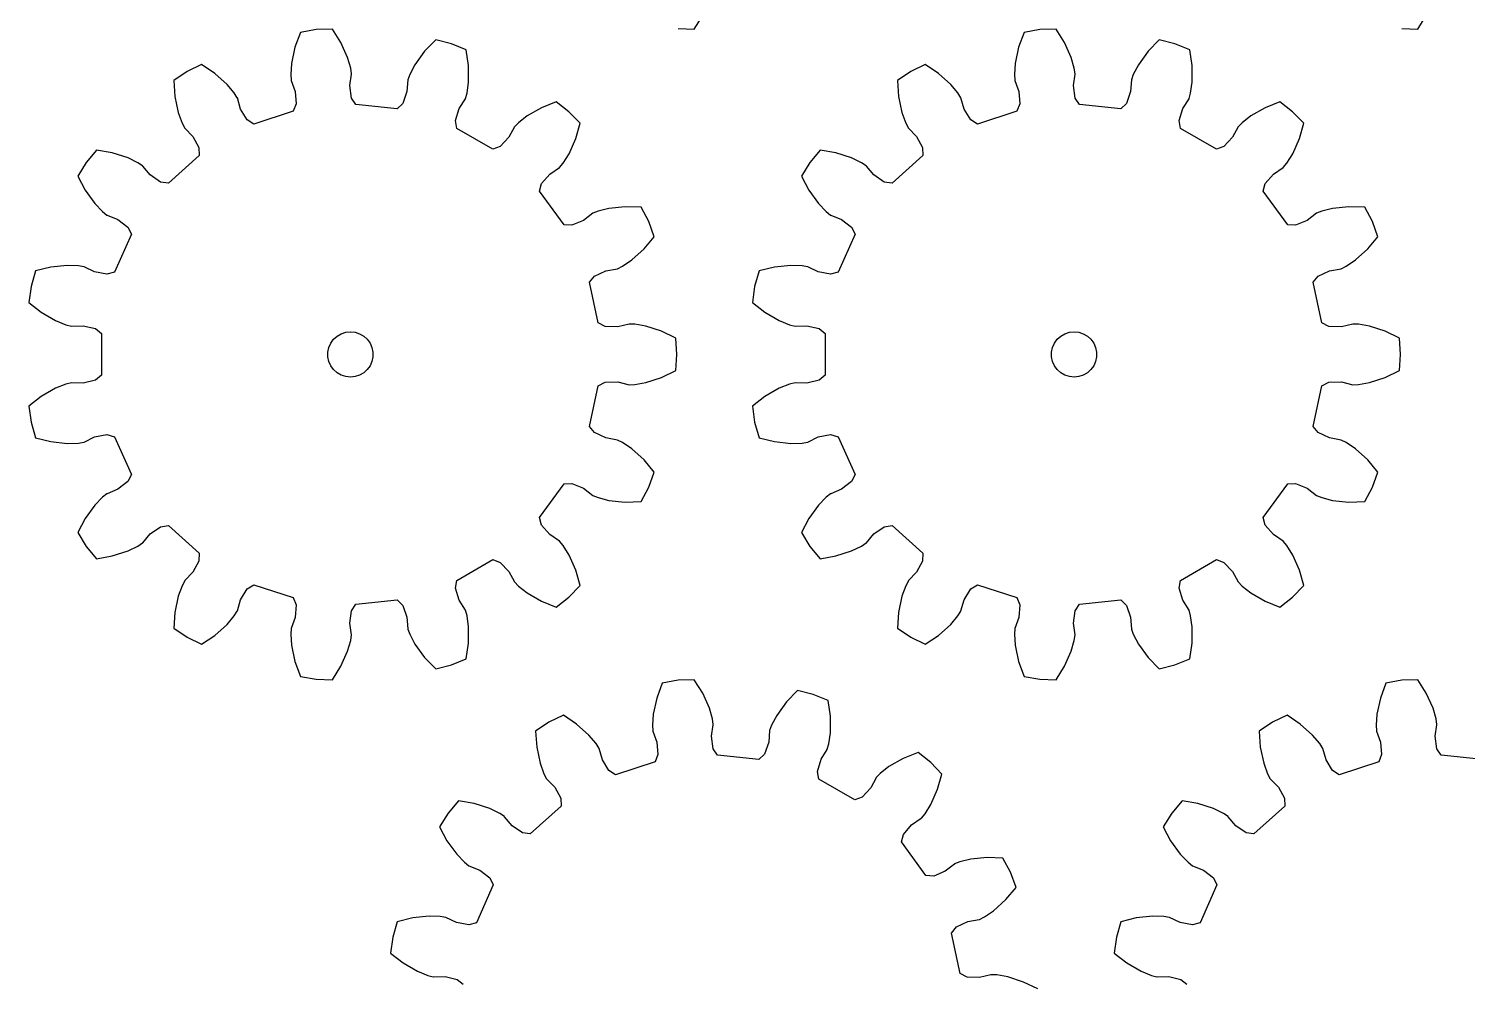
# Model space of a CAD drawing. Extents: x 0 to 187, y 0 to 216.
# Drawn here: x 0 to 95.3, y 66.2 to 129.4 of the extents above; entities that cross this region are included whole.
import ezdxf

# ---------------------------------------------------------------- set-up
doc = ezdxf.new("R2010")
doc.units = 0

msp = doc.modelspace()

# ---------------------------------------------------------------- linework, layer by layer
for p, q in [((44.111, 129.383), (44.669, 130.274)), ((92.077, 129.383), (92.635, 130.274)), ((18.005, 129.16), (17.644, 128.172)), ((19.058, 129.346), (18.005, 129.16)), ((20.128, 129.383), (19.058, 129.346)), ((20.686, 128.492), (20.128, 129.383)), ((43.042, 129.42), (44.111, 129.383)), ((65.971, 129.16), (65.61, 128.172)), ((67.025, 129.346), (65.971, 129.16)), ((68.094, 129.383), (67.025, 129.346)), ((68.652, 128.492), (68.094, 129.383)), ((91.008, 129.42), (92.077, 129.383)), ((17.644, 128.172), (17.415, 127.099)), ((21.133, 127.49), (20.686, 128.492)), ((26.24, 127.908), (25.594, 127.021)), ((26.971, 128.664), (26.24, 127.908)), ((28.01, 128.405), (26.971, 128.664)), ((29.002, 128.004), (28.01, 128.405)), ((29.149, 126.963), (29.002, 128.004)), ((65.61, 128.172), (65.381, 127.099)), ((69.1, 127.49), (68.652, 128.492)), ((74.206, 127.908), (73.56, 127.021)), ((74.937, 128.664), (74.206, 127.908)), ((75.976, 128.405), (74.937, 128.664)), ((76.968, 128.004), (75.976, 128.405)), ((77.115, 126.963), (76.968, 128.004)), ((11.46, 127.033), (10.498, 126.564)), ((12.333, 126.446), (11.46, 127.033)), ((17.415, 127.099), (17.363, 126.365)), ((21.337, 126.783), (21.133, 127.49)), ((25.594, 127.021), (25.248, 126.372)), ((29.15, 125.865), (29.149, 126.963)), ((59.426, 127.033), (58.465, 126.564)), ((60.299, 126.446), (59.426, 127.033)), ((65.381, 127.099), (65.329, 126.365)), ((69.303, 126.783), (69.1, 127.49)), ((73.56, 127.021), (73.214, 126.372)), ((77.116, 125.865), (77.115, 126.963)), ((10.498, 126.564), (9.611, 125.966)), ((9.611, 125.966), (9.684, 124.917)), ((13.149, 125.713), (12.333, 126.446)), ((17.363, 126.365), (17.388, 125.992)), ((17.388, 125.992), (17.391, 125.98)), ((17.391, 125.98), (17.655, 125.252)), ((21.282, 125.633), (21.389, 126.4)), ((21.389, 126.412), (21.337, 126.783)), ((21.389, 126.4), (21.389, 126.412)), ((25.117, 126.008), (25.063, 125.236)), ((25.12, 126.02), (25.117, 126.008)), ((25.248, 126.372), (25.12, 126.02)), ((29.049, 125.137), (29.15, 125.865)), ((58.465, 126.564), (57.577, 125.966)), ((57.577, 125.966), (57.65, 124.917)), ((61.115, 125.713), (60.299, 126.446)), ((65.329, 126.365), (65.354, 125.992)), ((65.354, 125.992), (65.357, 125.98)), ((65.357, 125.98), (65.621, 125.252)), ((69.248, 125.633), (69.355, 126.4)), ((69.355, 126.412), (69.303, 126.783)), ((69.355, 126.4), (69.355, 126.412)), ((73.083, 126.008), (73.029, 125.236)), ((73.086, 126.02), (73.083, 126.008)), ((73.214, 126.372), (73.086, 126.02)), ((77.015, 125.137), (77.116, 125.865)), ((9.684, 124.917), (9.911, 123.843)), ((13.622, 125.15), (13.149, 125.713)), ((13.821, 124.833), (13.622, 125.15)), ((17.655, 125.252), (17.72, 124.423)), ((21.391, 124.809), (21.282, 125.633)), ((25.063, 125.236), (24.785, 124.452)), ((28.946, 124.777), (29.049, 125.137)), ((57.65, 124.917), (57.877, 123.843)), ((61.589, 125.15), (61.115, 125.713)), ((61.787, 124.833), (61.589, 125.15)), ((65.621, 125.252), (65.686, 124.423)), ((69.357, 124.809), (69.248, 125.633)), ((73.029, 125.236), (72.751, 124.452)), ((76.912, 124.777), (77.015, 125.137)), ((13.826, 124.822), (13.821, 124.833)), ((14.04, 124.077), (13.826, 124.822)), ((14.474, 123.369), (14.04, 124.077)), ((17.72, 124.423), (17.53, 123.939)), ((21.678, 124.375), (21.391, 124.809)), ((24.414, 124.087), (21.678, 124.375)), ((24.785, 124.452), (24.414, 124.087)), ((28.295, 123.312), (28.531, 124.109)), ((28.531, 124.109), (28.941, 124.766)), ((28.941, 124.766), (28.946, 124.777)), ((33.986, 124.17), (33.035, 123.623)), ((34.961, 124.563), (33.986, 124.17)), ((35.804, 123.905), (34.961, 124.563)), ((61.792, 124.822), (61.787, 124.833)), ((62.006, 124.077), (61.792, 124.822)), ((62.441, 123.369), (62.006, 124.077)), ((65.686, 124.423), (65.496, 123.939)), ((69.644, 124.375), (69.357, 124.809)), ((72.38, 124.087), (69.644, 124.375)), ((72.751, 124.452), (72.38, 124.087)), ((76.261, 123.312), (76.497, 124.109)), ((76.497, 124.109), (76.907, 124.766)), ((76.907, 124.766), (76.912, 124.777)), ((81.952, 124.17), (81.001, 123.623)), ((82.927, 124.563), (81.952, 124.17)), ((83.77, 123.905), (82.927, 124.563)), ((9.911, 123.843), (10.162, 123.152)), ((10.162, 123.152), (10.337, 122.821)), ((14.913, 123.089), (14.474, 123.369)), ((17.53, 123.939), (14.913, 123.089)), ((28.381, 122.798), (28.295, 123.312)), ((32.455, 123.17), (32.195, 122.902)), ((33.035, 123.623), (32.455, 123.17)), ((36.548, 123.135), (35.804, 123.905)), ((36.259, 122.124), (36.548, 123.135)), ((57.877, 123.843), (58.128, 123.152)), ((58.128, 123.152), (58.303, 122.821)), ((62.879, 123.089), (62.441, 123.369)), ((65.496, 123.939), (62.879, 123.089)), ((76.347, 122.798), (76.261, 123.312)), ((80.421, 123.17), (80.161, 122.902)), ((81.001, 123.623), (80.421, 123.17)), ((84.514, 123.135), (83.77, 123.905)), ((84.225, 122.124), (84.514, 123.135)), ((10.337, 122.821), (10.344, 122.811)), ((10.344, 122.811), (10.882, 122.254)), ((10.882, 122.254), (11.278, 121.523)), ((30.763, 121.423), (28.381, 122.798)), ((31.823, 122.208), (31.251, 121.605)), ((32.187, 122.892), (31.823, 122.208)), ((32.195, 122.902), (32.187, 122.892)), ((35.813, 121.121), (36.259, 122.124)), ((58.303, 122.821), (58.31, 122.811)), ((58.31, 122.811), (58.848, 122.254)), ((58.848, 122.254), (59.244, 121.523)), ((78.73, 121.423), (76.347, 122.798)), ((79.789, 122.208), (79.217, 121.605)), ((80.153, 122.892), (79.789, 122.208)), ((80.161, 122.902), (80.153, 122.892)), ((83.78, 121.121), (84.225, 122.124)), ((4.498, 121.362), (3.81, 120.542)), ((5.533, 121.18), (4.498, 121.362)), ((6.578, 120.842), (5.533, 121.18)), ((11.278, 121.523), (11.301, 121.003)), ((31.251, 121.605), (30.763, 121.423)), ((35.424, 120.496), (35.813, 121.121)), ((52.464, 121.362), (51.776, 120.542)), ((53.5, 121.18), (52.464, 121.362)), ((54.544, 120.842), (53.5, 121.18)), ((59.244, 121.523), (59.267, 121.003)), ((79.217, 121.605), (78.73, 121.423)), ((83.39, 120.496), (83.78, 121.121)), ((3.81, 120.542), (3.243, 119.634)), ((7.239, 120.52), (6.578, 120.842)), ((7.549, 120.311), (7.239, 120.52)), ((7.558, 120.303), (7.549, 120.311)), ((8.057, 119.71), (7.558, 120.303)), ((11.301, 121.003), (9.257, 119.162)), ((34.533, 119.768), (35.175, 120.202)), ((35.175, 120.202), (35.184, 120.21)), ((35.184, 120.21), (35.424, 120.496)), ((51.776, 120.542), (51.209, 119.634)), ((55.205, 120.52), (54.544, 120.842)), ((55.515, 120.311), (55.205, 120.52)), ((55.524, 120.303), (55.515, 120.311)), ((56.023, 119.71), (55.524, 120.303)), ((59.267, 121.003), (57.223, 119.162)), ((82.499, 119.768), (83.141, 120.202)), ((83.141, 120.202), (83.15, 120.21)), ((83.15, 120.21), (83.39, 120.496)), ((3.243, 119.634), (3.736, 118.705)), ((8.742, 119.24), (8.057, 119.71)), ((9.257, 119.162), (8.742, 119.24)), ((33.994, 119.136), (34.533, 119.768)), ((51.209, 119.634), (51.702, 118.705)), ((56.708, 119.24), (56.023, 119.71)), ((57.223, 119.162), (56.708, 119.24)), ((81.96, 119.136), (82.499, 119.768)), ((3.736, 118.705), (4.38, 117.817)), ((33.863, 118.632), (33.994, 119.136)), ((35.48, 116.406), (33.863, 118.632)), ((51.702, 118.705), (52.346, 117.817)), ((81.829, 118.632), (81.96, 119.136)), ((83.446, 116.406), (81.829, 118.632)), ((4.38, 117.817), (4.89, 117.287)), ((4.89, 117.287), (5.185, 117.057)), ((37.736, 117.315), (37.389, 117.175)), ((38.45, 117.492), (37.736, 117.315)), ((39.541, 117.606), (38.45, 117.492)), ((40.592, 117.568), (39.541, 117.606)), ((41.095, 116.623), (40.592, 117.568)), ((52.346, 117.817), (52.856, 117.287)), ((52.856, 117.287), (53.151, 117.057)), ((85.702, 117.315), (85.355, 117.175)), ((86.416, 117.492), (85.702, 117.315)), ((87.507, 117.606), (86.416, 117.492)), ((88.558, 117.568), (87.507, 117.606)), ((89.061, 116.623), (88.558, 117.568)), ((5.185, 117.057), (5.195, 117.051)), ((5.195, 117.051), (5.913, 116.76)), ((5.913, 116.76), (6.572, 116.254)), ((36, 116.375), (35.48, 116.406)), ((36.768, 116.693), (36, 116.375)), ((37.378, 117.169), (36.768, 116.693)), ((37.389, 117.175), (37.378, 117.169)), ((41.461, 115.618), (41.095, 116.623)), ((53.151, 117.057), (53.161, 117.051)), ((53.161, 117.051), (53.879, 116.76)), ((53.879, 116.76), (54.538, 116.254)), ((83.966, 116.375), (83.446, 116.406)), ((84.734, 116.693), (83.966, 116.375)), ((85.345, 117.169), (84.734, 116.693)), ((85.355, 117.175), (85.345, 117.169)), ((89.427, 115.618), (89.061, 116.623)), ((6.805, 115.788), (5.686, 113.274)), ((6.572, 116.254), (6.805, 115.788)), ((40.786, 114.811), (41.461, 115.618)), ((54.771, 115.788), (53.652, 113.274)), ((54.538, 116.254), (54.771, 115.788)), ((88.752, 114.811), (89.427, 115.618)), ((39.971, 114.076), (40.786, 114.811)), ((87.937, 114.076), (88.752, 114.811)), ((1.464, 113.604), (0.444, 113.348)), ((2.555, 113.719), (1.464, 113.604)), ((3.291, 113.694), (2.555, 113.719)), ((3.659, 113.63), (3.291, 113.694)), ((3.67, 113.626), (3.659, 113.63)), ((4.367, 113.287), (3.67, 113.626)), ((38.251, 113.361), (39.014, 113.496)), ((39.014, 113.496), (39.025, 113.5)), ((39.025, 113.5), (39.361, 113.664)), ((39.361, 113.664), (39.971, 114.076)), ((49.43, 113.604), (48.41, 113.348)), ((50.521, 113.719), (49.43, 113.604)), ((51.257, 113.694), (50.521, 113.719)), ((51.625, 113.63), (51.257, 113.694)), ((51.637, 113.626), (51.625, 113.63)), ((52.333, 113.287), (51.637, 113.626)), ((86.217, 113.361), (86.98, 113.496)), ((86.98, 113.496), (86.991, 113.5)), ((86.991, 113.5), (87.327, 113.664)), ((87.327, 113.664), (87.937, 114.076)), ((0.444, 113.348), (0.149, 112.319)), ((5.184, 113.136), (4.367, 113.287)), ((5.686, 113.274), (5.184, 113.136)), ((37.176, 112.596), (37.501, 113.003)), ((37.749, 109.905), (37.176, 112.596)), ((37.501, 113.003), (38.251, 113.361)), ((48.41, 113.348), (48.115, 112.319)), ((53.15, 113.136), (52.333, 113.287)), ((53.652, 113.274), (53.15, 113.136)), ((85.143, 112.596), (85.467, 113.003)), ((85.715, 109.905), (85.143, 112.596)), ((85.467, 113.003), (86.217, 113.361)), ((0.149, 112.319), (0, 111.26)), ((48.115, 112.319), (47.966, 111.26)), ((0, 111.26), (0.828, 110.612)), ((0.828, 110.612), (1.778, 110.062)), ((47.966, 111.26), (48.794, 110.612)), ((48.794, 110.612), (49.744, 110.062)), ((1.778, 110.062), (2.46, 109.786)), ((2.46, 109.786), (2.823, 109.695)), ((2.823, 109.695), (2.835, 109.693)), ((2.835, 109.693), (3.609, 109.72)), ((3.609, 109.72), (4.417, 109.526)), ((38.21, 109.665), (37.749, 109.905)), ((39.041, 109.643), (38.21, 109.665)), ((39.793, 109.829), (39.041, 109.643)), ((39.805, 109.831), (39.793, 109.829)), ((40.179, 109.817), (39.805, 109.831)), ((40.903, 109.689), (40.179, 109.817)), ((41.947, 109.349), (40.903, 109.689)), ((49.744, 110.062), (50.426, 109.786)), ((50.426, 109.786), (50.789, 109.695)), ((50.789, 109.695), (50.801, 109.693)), ((50.801, 109.693), (51.575, 109.72)), ((51.575, 109.72), (52.383, 109.526)), ((86.177, 109.665), (85.715, 109.905)), ((87.007, 109.643), (86.177, 109.665)), ((87.759, 109.829), (87.007, 109.643)), ((87.771, 109.831), (87.759, 109.829)), ((88.145, 109.817), (87.771, 109.831)), ((88.869, 109.689), (88.145, 109.817)), ((89.913, 109.349), (88.869, 109.689)), ((4.417, 109.526), (4.819, 109.195)), ((4.819, 109.195), (4.819, 106.443)), ((20.022, 108.569), (20.206, 108.823)), ((20.206, 108.823), (20.439, 109.033)), ((20.439, 109.033), (20.711, 109.19)), ((20.711, 109.19), (21.009, 109.286)), ((21.009, 109.286), (21.321, 109.319)), ((21.321, 109.319), (21.633, 109.286)), ((21.633, 109.286), (21.931, 109.19)), ((21.931, 109.19), (22.203, 109.033)), ((22.203, 109.033), (22.436, 108.823)), ((22.436, 108.823), (22.62, 108.569)), ((42.891, 108.887), (41.947, 109.349)), ((42.966, 107.819), (42.891, 108.887)), ((52.383, 109.526), (52.785, 109.195)), ((52.785, 109.195), (52.785, 106.443)), ((67.988, 108.569), (68.172, 108.823)), ((68.172, 108.823), (68.405, 109.033)), ((68.405, 109.033), (68.677, 109.19)), ((68.677, 109.19), (68.975, 109.286)), ((68.975, 109.286), (69.287, 109.319)), ((69.287, 109.319), (69.599, 109.286)), ((69.599, 109.286), (69.897, 109.19)), ((69.897, 109.19), (70.169, 109.033)), ((70.169, 109.033), (70.402, 108.823)), ((70.402, 108.823), (70.586, 108.569)), ((90.857, 108.887), (89.913, 109.349)), ((90.932, 107.819), (90.857, 108.887)), ((19.829, 107.976), (19.894, 108.283)), ((19.829, 107.662), (19.829, 107.976)), ((19.894, 108.283), (20.022, 108.569)), ((22.62, 108.569), (22.748, 108.283)), ((22.748, 108.283), (22.813, 107.976)), ((22.813, 107.976), (22.813, 107.662)), ((42.891, 106.752), (42.966, 107.819)), ((67.795, 107.976), (67.86, 108.283)), ((67.795, 107.662), (67.795, 107.976)), ((67.86, 108.283), (67.988, 108.569)), ((70.586, 108.569), (70.714, 108.283)), ((70.714, 108.283), (70.779, 107.976)), ((70.779, 107.976), (70.779, 107.662)), ((90.857, 106.752), (90.932, 107.819)), ((19.894, 107.356), (19.829, 107.662)), ((20.022, 107.069), (19.894, 107.356)), ((20.206, 106.816), (20.022, 107.069)), ((20.439, 106.606), (20.206, 106.816)), ((22.436, 106.816), (22.203, 106.606)), ((22.62, 107.069), (22.436, 106.816)), ((22.748, 107.356), (22.62, 107.069)), ((22.813, 107.662), (22.748, 107.356)), ((67.86, 107.356), (67.795, 107.662)), ((67.988, 107.069), (67.86, 107.356)), ((68.172, 106.816), (67.988, 107.069)), ((68.405, 106.606), (68.172, 106.816)), ((70.402, 106.816), (70.169, 106.606)), ((70.586, 107.069), (70.402, 106.816)), ((70.714, 107.356), (70.586, 107.069)), ((70.779, 107.662), (70.714, 107.356)), ((2.46, 105.853), (1.778, 105.577)), ((2.823, 105.944), (2.46, 105.853)), ((2.835, 105.945), (2.823, 105.944)), ((3.609, 105.919), (2.835, 105.945)), ((4.417, 106.113), (3.609, 105.919)), ((4.819, 106.443), (4.417, 106.113)), ((20.711, 106.449), (20.439, 106.606)), ((21.009, 106.352), (20.711, 106.449)), ((21.321, 106.319), (21.009, 106.352)), ((21.633, 106.352), (21.321, 106.319)), ((21.931, 106.449), (21.633, 106.352)), ((22.203, 106.606), (21.931, 106.449)), ((37.749, 105.734), (38.21, 105.974)), ((38.21, 105.974), (39.041, 105.996)), ((39.041, 105.996), (39.793, 105.809)), ((40.179, 105.821), (40.903, 105.95)), ((40.903, 105.95), (41.947, 106.29)), ((41.947, 106.29), (42.891, 106.752)), ((50.426, 105.853), (49.744, 105.577)), ((50.789, 105.944), (50.426, 105.853)), ((50.801, 105.945), (50.789, 105.944)), ((51.575, 105.919), (50.801, 105.945)), ((52.383, 106.113), (51.575, 105.919)), ((52.785, 106.443), (52.383, 106.113)), ((68.677, 106.449), (68.405, 106.606)), ((68.975, 106.352), (68.677, 106.449)), ((69.287, 106.319), (68.975, 106.352)), ((69.599, 106.352), (69.287, 106.319)), ((69.897, 106.449), (69.599, 106.352)), ((70.169, 106.606), (69.897, 106.449)), ((85.715, 105.734), (86.177, 105.974)), ((86.177, 105.974), (87.007, 105.996)), ((87.007, 105.996), (87.759, 105.809)), ((88.145, 105.821), (88.869, 105.95)), ((88.869, 105.95), (89.913, 106.29)), ((89.913, 106.29), (90.857, 106.752)), ((0.828, 105.027), (0, 104.379)), ((1.778, 105.577), (0.828, 105.027)), ((37.176, 103.043), (37.749, 105.734)), ((39.793, 105.809), (39.805, 105.808)), ((39.805, 105.808), (40.179, 105.821)), ((48.794, 105.027), (47.966, 104.379)), ((49.744, 105.577), (48.794, 105.027)), ((85.143, 103.043), (85.715, 105.734)), ((87.759, 105.809), (87.771, 105.808)), ((87.771, 105.808), (88.145, 105.821)), ((0, 104.379), (0.149, 103.319)), ((47.966, 104.379), (48.115, 103.319)), ((0.149, 103.319), (0.444, 102.29)), ((37.501, 102.636), (37.176, 103.043)), ((48.115, 103.319), (48.41, 102.29)), ((85.467, 102.636), (85.143, 103.043)), ((0.444, 102.29), (1.464, 102.035)), ((1.464, 102.035), (2.555, 101.919)), ((3.67, 102.012), (4.367, 102.351)), ((4.367, 102.351), (5.184, 102.503)), ((5.184, 102.503), (5.686, 102.364)), ((5.686, 102.364), (6.805, 99.85)), ((38.251, 102.278), (37.501, 102.636)), ((39.014, 102.142), (38.251, 102.278)), ((39.025, 102.139), (39.014, 102.142)), ((39.361, 101.974), (39.025, 102.139)), ((48.41, 102.29), (49.43, 102.035)), ((49.43, 102.035), (50.521, 101.919)), ((51.637, 102.012), (52.333, 102.351)), ((52.333, 102.351), (53.15, 102.503)), ((53.15, 102.503), (53.652, 102.364)), ((53.652, 102.364), (54.771, 99.85)), ((86.217, 102.278), (85.467, 102.636)), ((86.98, 102.142), (86.217, 102.278)), ((86.991, 102.139), (86.98, 102.142)), ((87.327, 101.974), (86.991, 102.139)), ((2.555, 101.919), (3.291, 101.944)), ((3.291, 101.944), (3.659, 102.009)), ((3.659, 102.009), (3.67, 102.012)), ((39.971, 101.562), (39.361, 101.974)), ((40.786, 100.827), (39.971, 101.562)), ((50.521, 101.919), (51.257, 101.944)), ((51.257, 101.944), (51.625, 102.009)), ((51.625, 102.009), (51.637, 102.012)), ((87.937, 101.562), (87.327, 101.974)), ((88.752, 100.827), (87.937, 101.562)), ((41.461, 100.021), (40.786, 100.827)), ((89.427, 100.021), (88.752, 100.827)), ((6.572, 99.385), (5.913, 98.879)), ((6.805, 99.85), (6.572, 99.385)), ((33.863, 97.007), (35.48, 99.232)), ((35.48, 99.232), (36, 99.264)), ((36, 99.264), (36.768, 98.946)), ((41.095, 99.015), (41.461, 100.021)), ((54.538, 99.385), (53.879, 98.879)), ((54.771, 99.85), (54.538, 99.385)), ((81.829, 97.007), (83.446, 99.232)), ((83.446, 99.232), (83.966, 99.264)), ((83.966, 99.264), (84.734, 98.946)), ((89.061, 99.015), (89.427, 100.021)), ((4.89, 98.351), (4.38, 97.822)), ((5.185, 98.582), (4.89, 98.351)), ((5.195, 98.588), (5.185, 98.582)), ((5.913, 98.879), (5.195, 98.588)), ((36.768, 98.946), (37.378, 98.47)), ((37.378, 98.47), (37.389, 98.463)), ((37.389, 98.463), (37.736, 98.324)), ((37.736, 98.324), (38.45, 98.146)), ((40.592, 98.071), (41.095, 99.015)), ((52.856, 98.351), (52.346, 97.822)), ((53.151, 98.582), (52.856, 98.351)), ((53.161, 98.588), (53.151, 98.582)), ((53.879, 98.879), (53.161, 98.588)), ((84.734, 98.946), (85.345, 98.47)), ((85.345, 98.47), (85.355, 98.463)), ((85.355, 98.463), (85.702, 98.324)), ((85.702, 98.324), (86.416, 98.146)), ((88.558, 98.071), (89.061, 99.015)), ((4.38, 97.822), (3.736, 96.933)), ((38.45, 98.146), (39.541, 98.033)), ((39.541, 98.033), (40.592, 98.071)), ((52.346, 97.822), (51.702, 96.933)), ((86.416, 98.146), (87.507, 98.033)), ((87.507, 98.033), (88.558, 98.071)), ((3.736, 96.933), (3.243, 96.004)), ((8.057, 95.928), (8.742, 96.399)), ((8.742, 96.399), (9.257, 96.476)), ((9.257, 96.476), (11.301, 94.635)), ((33.994, 96.503), (33.863, 97.007)), ((34.533, 95.871), (33.994, 96.503)), ((51.702, 96.933), (51.209, 96.004)), ((56.023, 95.928), (56.708, 96.399)), ((56.708, 96.399), (57.223, 96.476)), ((57.223, 96.476), (59.267, 94.635)), ((81.96, 96.503), (81.829, 97.007)), ((82.499, 95.871), (81.96, 96.503)), ((3.243, 96.004), (3.81, 95.097)), ((7.558, 95.335), (8.057, 95.928)), ((35.175, 95.437), (34.533, 95.871)), ((35.184, 95.429), (35.175, 95.437)), ((35.424, 95.142), (35.184, 95.429)), ((51.209, 96.004), (51.776, 95.097)), ((55.524, 95.335), (56.023, 95.928)), ((83.141, 95.437), (82.499, 95.871)), ((83.15, 95.429), (83.141, 95.437)), ((83.39, 95.142), (83.15, 95.429)), ((3.81, 95.097), (4.498, 94.277)), ((4.498, 94.277), (5.533, 94.458)), ((5.533, 94.458), (6.578, 94.797)), ((6.578, 94.797), (7.239, 95.118)), ((7.239, 95.118), (7.549, 95.327)), ((7.549, 95.327), (7.558, 95.335)), ((11.301, 94.635), (11.278, 94.115)), ((35.813, 94.518), (35.424, 95.142)), ((36.259, 93.515), (35.813, 94.518)), ((51.776, 95.097), (52.464, 94.277)), ((52.464, 94.277), (53.5, 94.458)), ((53.5, 94.458), (54.544, 94.797)), ((54.544, 94.797), (55.205, 95.118)), ((55.205, 95.118), (55.515, 95.327)), ((55.515, 95.327), (55.524, 95.335)), ((59.267, 94.635), (59.244, 94.115)), ((83.78, 94.518), (83.39, 95.142)), ((84.225, 93.515), (83.78, 94.518)), ((11.278, 94.115), (10.882, 93.385)), ((28.381, 92.84), (30.763, 94.216)), ((30.763, 94.216), (31.251, 94.033)), ((31.251, 94.033), (31.823, 93.43)), ((36.548, 92.504), (36.259, 93.515)), ((59.244, 94.115), (58.848, 93.385)), ((76.347, 92.84), (78.73, 94.216)), ((78.73, 94.216), (79.217, 94.033)), ((79.217, 94.033), (79.789, 93.43)), ((84.514, 92.504), (84.225, 93.515)), ((10.162, 92.487), (9.911, 91.795)), ((10.337, 92.817), (10.162, 92.487)), ((10.344, 92.827), (10.337, 92.817)), ((10.882, 93.385), (10.344, 92.827)), ((14.474, 92.27), (14.913, 92.55)), ((14.913, 92.55), (17.53, 91.7)), ((28.295, 92.327), (28.381, 92.84)), ((31.823, 93.43), (32.187, 92.747)), ((32.187, 92.747), (32.195, 92.737)), ((32.195, 92.737), (32.455, 92.468)), ((35.804, 91.734), (36.548, 92.504)), ((58.128, 92.487), (57.877, 91.795)), ((58.303, 92.817), (58.128, 92.487)), ((58.31, 92.827), (58.303, 92.817)), ((58.848, 93.385), (58.31, 92.827)), ((62.441, 92.27), (62.879, 92.55)), ((62.879, 92.55), (65.496, 91.7)), ((76.261, 92.327), (76.347, 92.84)), ((79.789, 93.43), (80.153, 92.747)), ((80.153, 92.747), (80.161, 92.737)), ((80.161, 92.737), (80.421, 92.468)), ((83.77, 91.734), (84.514, 92.504)), ((9.911, 91.795), (9.684, 90.722)), ((13.826, 90.817), (14.04, 91.561)), ((14.04, 91.561), (14.474, 92.27)), ((17.53, 91.7), (17.72, 91.215)), ((21.678, 91.264), (24.414, 91.551)), ((24.414, 91.551), (24.785, 91.186)), ((28.531, 91.53), (28.295, 92.327)), ((32.455, 92.468), (33.035, 92.016)), ((33.035, 92.016), (33.986, 91.468)), ((34.961, 91.075), (35.804, 91.734)), ((57.877, 91.795), (57.65, 90.722)), ((61.792, 90.817), (62.006, 91.561)), ((62.006, 91.561), (62.441, 92.27)), ((65.496, 91.7), (65.686, 91.215)), ((69.644, 91.264), (72.38, 91.551)), ((72.38, 91.551), (72.751, 91.186)), ((76.497, 91.53), (76.261, 92.327)), ((80.421, 92.468), (81.001, 92.016)), ((81.001, 92.016), (81.952, 91.468)), ((82.927, 91.075), (83.77, 91.734)), ((9.684, 90.722), (9.611, 89.672)), ((13.622, 90.489), (13.821, 90.806)), ((13.821, 90.806), (13.826, 90.817)), ((17.72, 91.215), (17.655, 90.387)), ((21.282, 90.005), (21.391, 90.829)), ((21.391, 90.829), (21.678, 91.264)), ((24.785, 91.186), (25.063, 90.403)), ((28.941, 90.872), (28.531, 91.53)), ((28.946, 90.861), (28.941, 90.872)), ((29.049, 90.502), (28.946, 90.861)), ((33.986, 91.468), (34.961, 91.075)), ((57.65, 90.722), (57.577, 89.672)), ((61.589, 90.489), (61.787, 90.806)), ((61.787, 90.806), (61.792, 90.817)), ((65.686, 91.215), (65.621, 90.387)), ((69.248, 90.005), (69.357, 90.829)), ((69.357, 90.829), (69.644, 91.264)), ((72.751, 91.186), (73.029, 90.403)), ((76.907, 90.872), (76.497, 91.53)), ((76.912, 90.861), (76.907, 90.872)), ((77.015, 90.502), (76.912, 90.861)), ((81.952, 91.468), (82.927, 91.075)), ((9.611, 89.672), (10.498, 89.074)), ((12.333, 89.192), (13.149, 89.926)), ((13.149, 89.926), (13.622, 90.489)), ((17.388, 89.647), (17.363, 89.274)), ((17.391, 89.658), (17.388, 89.647)), ((17.655, 90.387), (17.391, 89.658)), ((21.389, 89.238), (21.282, 90.005)), ((25.063, 90.403), (25.117, 89.63)), ((25.117, 89.63), (25.12, 89.618)), ((29.15, 89.773), (29.049, 90.502)), ((29.149, 88.676), (29.15, 89.773)), ((57.577, 89.672), (58.465, 89.074)), ((60.299, 89.192), (61.115, 89.926)), ((61.115, 89.926), (61.589, 90.489)), ((65.354, 89.647), (65.329, 89.274)), ((65.357, 89.658), (65.354, 89.647)), ((65.621, 90.387), (65.357, 89.658)), ((69.355, 89.238), (69.248, 90.005)), ((73.029, 90.403), (73.083, 89.63)), ((73.083, 89.63), (73.086, 89.618)), ((77.116, 89.773), (77.015, 90.502)), ((77.115, 88.676), (77.116, 89.773)), ((10.498, 89.074), (11.46, 88.605)), ((11.46, 88.605), (12.333, 89.192)), ((17.363, 89.274), (17.415, 88.54)), ((21.133, 88.149), (21.337, 88.856)), ((21.337, 88.856), (21.389, 89.226)), ((21.389, 89.226), (21.389, 89.238)), ((25.12, 89.618), (25.248, 89.267)), ((25.248, 89.267), (25.594, 88.618)), ((29.002, 87.634), (29.149, 88.676)), ((58.465, 89.074), (59.426, 88.605)), ((59.426, 88.605), (60.299, 89.192)), ((65.329, 89.274), (65.381, 88.54)), ((69.1, 88.149), (69.303, 88.856)), ((69.303, 88.856), (69.355, 89.226)), ((69.355, 89.226), (69.355, 89.238)), ((73.086, 89.618), (73.214, 89.267)), ((73.214, 89.267), (73.56, 88.618)), ((76.968, 87.634), (77.115, 88.676)), ((17.415, 88.54), (17.644, 87.466)), ((20.686, 87.147), (21.133, 88.149)), ((25.594, 88.618), (26.24, 87.73)), ((26.24, 87.73), (26.971, 86.975)), ((65.381, 88.54), (65.61, 87.466)), ((68.652, 87.147), (69.1, 88.149)), ((73.56, 88.618), (74.206, 87.73)), ((74.206, 87.73), (74.937, 86.975)), ((17.644, 87.466), (18.005, 86.479)), ((20.128, 86.255), (20.686, 87.147)), ((26.971, 86.975), (28.01, 87.234)), ((28.01, 87.234), (29.002, 87.634)), ((65.61, 87.466), (65.971, 86.479)), ((68.094, 86.255), (68.652, 87.147)), ((74.937, 86.975), (75.976, 87.234)), ((75.976, 87.234), (76.968, 87.634)), ((18.005, 86.479), (19.058, 86.293)), ((19.058, 86.293), (20.128, 86.255)), ((41.988, 86.032), (41.627, 85.044)), ((43.042, 86.218), (41.988, 86.032)), ((44.111, 86.255), (43.042, 86.218)), ((44.669, 85.364), (44.111, 86.255)), ((65.971, 86.479), (67.025, 86.293)), ((67.025, 86.293), (68.094, 86.255)), ((89.954, 86.032), (89.593, 85.044)), ((91.008, 86.218), (89.954, 86.032)), ((92.077, 86.255), (91.008, 86.218)), ((92.635, 85.364), (92.077, 86.255)), ((41.627, 85.044), (41.398, 83.971)), ((45.116, 84.362), (44.669, 85.364)), ((50.954, 85.536), (50.223, 84.78)), ((51.993, 85.277), (50.954, 85.536)), ((52.985, 84.876), (51.993, 85.277)), ((53.132, 83.835), (52.985, 84.876)), ((89.593, 85.044), (89.364, 83.971)), ((93.083, 84.362), (92.635, 85.364)), ((35.443, 83.906), (34.481, 83.437)), ((36.316, 83.319), (35.443, 83.906)), ((41.398, 83.971), (41.346, 83.237)), ((45.32, 83.655), (45.116, 84.362)), ((50.223, 84.78), (49.577, 83.893)), ((83.409, 83.906), (82.448, 83.437)), ((84.282, 83.319), (83.409, 83.906)), ((89.364, 83.971), (89.312, 83.237)), ((93.286, 83.655), (93.083, 84.362)), ((34.481, 83.437), (33.594, 82.838)), ((37.132, 82.585), (36.316, 83.319)), ((41.346, 83.237), (41.371, 82.864)), ((45.265, 82.505), (45.372, 83.273)), ((45.372, 83.285), (45.32, 83.655)), ((45.372, 83.273), (45.372, 83.285)), ((49.231, 83.244), (49.103, 82.893)), ((49.577, 83.893), (49.231, 83.244)), ((53.133, 82.738), (53.132, 83.835)), ((82.448, 83.437), (81.56, 82.838)), ((85.098, 82.585), (84.282, 83.319)), ((89.312, 83.237), (89.338, 82.864)), ((93.231, 82.505), (93.338, 83.273)), ((93.338, 83.285), (93.286, 83.655)), ((93.338, 83.273), (93.338, 83.285)), ((33.594, 82.838), (33.667, 81.789)), ((37.605, 82.022), (37.132, 82.585)), ((37.804, 81.705), (37.605, 82.022)), ((41.371, 82.864), (41.374, 82.852)), ((41.374, 82.852), (41.638, 82.124)), ((41.638, 82.124), (41.703, 81.296)), ((45.374, 81.681), (45.265, 82.505)), ((49.046, 82.108), (48.768, 81.325)), ((49.1, 82.881), (49.046, 82.108)), ((49.103, 82.893), (49.1, 82.881)), ((52.929, 81.649), (53.032, 82.009)), ((53.032, 82.009), (53.133, 82.738)), ((81.56, 82.838), (81.633, 81.789)), ((85.572, 82.022), (85.098, 82.585)), ((85.77, 81.705), (85.572, 82.022)), ((89.338, 82.864), (89.34, 82.852)), ((89.34, 82.852), (89.604, 82.124)), ((89.604, 82.124), (89.669, 81.296)), ((93.34, 81.681), (93.231, 82.505)), ((33.667, 81.789), (33.894, 80.715)), ((37.809, 81.694), (37.804, 81.705)), ((38.023, 80.949), (37.809, 81.694)), ((41.703, 81.296), (41.513, 80.811)), ((45.661, 81.247), (45.374, 81.681)), ((48.397, 80.959), (45.661, 81.247)), ((48.768, 81.325), (48.397, 80.959)), ((52.514, 80.981), (52.924, 81.638)), ((52.924, 81.638), (52.929, 81.649)), ((58.944, 81.436), (57.969, 81.043)), ((59.787, 80.777), (58.944, 81.436)), ((81.633, 81.789), (81.86, 80.715)), ((85.775, 81.694), (85.77, 81.705)), ((85.989, 80.949), (85.775, 81.694)), ((89.669, 81.296), (89.479, 80.811)), ((93.627, 81.247), (93.34, 81.681)), ((96.363, 80.959), (93.627, 81.247)), ((33.894, 80.715), (34.145, 80.024)), ((38.458, 80.241), (38.023, 80.949)), ((38.896, 79.961), (38.458, 80.241)), ((41.513, 80.811), (38.896, 79.961)), ((52.278, 80.184), (52.514, 80.981)), ((52.364, 79.671), (52.278, 80.184)), ((57.018, 80.495), (56.438, 80.043)), ((57.969, 81.043), (57.018, 80.495)), ((60.531, 80.007), (59.787, 80.777)), ((81.86, 80.715), (82.111, 80.024)), ((86.424, 80.241), (85.989, 80.949)), ((86.862, 79.961), (86.424, 80.241)), ((89.479, 80.811), (86.862, 79.961)), ((34.145, 80.024), (34.32, 79.694)), ((34.32, 79.694), (34.327, 79.684)), ((34.327, 79.684), (34.865, 79.126)), ((54.746, 78.295), (52.364, 79.671)), ((56.17, 79.764), (55.806, 79.08)), ((56.178, 79.774), (56.17, 79.764)), ((56.438, 80.043), (56.178, 79.774)), ((60.242, 78.996), (60.531, 80.007)), ((82.111, 80.024), (82.286, 79.694)), ((82.286, 79.694), (82.293, 79.684)), ((82.293, 79.684), (82.831, 79.126)), ((28.481, 78.234), (27.793, 77.414)), ((29.517, 78.052), (28.481, 78.234)), ((34.865, 79.126), (35.261, 78.396)), ((35.261, 78.396), (35.284, 77.876)), ((55.234, 78.478), (54.746, 78.295)), ((55.806, 79.08), (55.234, 78.478)), ((59.796, 77.993), (60.242, 78.996)), ((76.447, 78.234), (75.759, 77.414)), ((77.483, 78.052), (76.447, 78.234)), ((82.831, 79.126), (83.227, 78.396)), ((83.227, 78.396), (83.25, 77.876)), ((27.793, 77.414), (27.226, 76.507)), ((30.561, 77.714), (29.517, 78.052)), ((31.222, 77.392), (30.561, 77.714)), ((31.532, 77.184), (31.222, 77.392)), ((35.284, 77.876), (33.24, 76.034)), ((59.167, 77.082), (59.407, 77.369)), ((59.407, 77.369), (59.796, 77.993)), ((75.759, 77.414), (75.192, 76.507)), ((78.527, 77.714), (77.483, 78.052)), ((79.188, 77.392), (78.527, 77.714)), ((79.498, 77.184), (79.188, 77.392)), ((83.25, 77.876), (81.206, 76.034)), ((27.226, 76.507), (27.719, 75.578)), ((31.541, 77.175), (31.532, 77.184)), ((32.04, 76.582), (31.541, 77.175)), ((32.725, 76.112), (32.04, 76.582)), ((57.977, 76.008), (58.516, 76.64)), ((58.516, 76.64), (59.158, 77.074)), ((59.158, 77.074), (59.167, 77.082)), ((75.192, 76.507), (75.685, 75.578)), ((79.507, 77.175), (79.498, 77.184)), ((80.006, 76.582), (79.507, 77.175)), ((80.691, 76.112), (80.006, 76.582)), ((27.719, 75.578), (28.363, 74.689)), ((33.24, 76.034), (32.725, 76.112)), ((57.846, 75.504), (57.977, 76.008)), ((59.463, 73.278), (57.846, 75.504)), ((75.685, 75.578), (76.329, 74.689)), ((81.206, 76.034), (80.691, 76.112)), ((28.363, 74.689), (28.873, 74.159)), ((63.524, 74.478), (62.433, 74.364)), ((64.575, 74.44), (63.524, 74.478)), ((65.078, 73.495), (64.575, 74.44)), ((76.329, 74.689), (76.839, 74.159)), ((28.873, 74.159), (29.168, 73.929)), ((29.168, 73.929), (29.178, 73.923)), ((29.178, 73.923), (29.896, 73.632)), ((29.896, 73.632), (30.555, 73.126)), ((60.751, 73.565), (59.983, 73.247)), ((61.362, 74.041), (60.751, 73.565)), ((61.372, 74.047), (61.362, 74.041)), ((61.719, 74.187), (61.372, 74.047)), ((62.433, 74.364), (61.719, 74.187)), ((65.444, 72.49), (65.078, 73.495)), ((76.839, 74.159), (77.134, 73.929)), ((77.134, 73.929), (77.144, 73.923)), ((77.144, 73.923), (77.862, 73.632)), ((77.862, 73.632), (78.521, 73.126)), ((30.788, 72.66), (29.669, 70.147)), ((30.555, 73.126), (30.788, 72.66)), ((59.983, 73.247), (59.463, 73.278)), ((64.769, 71.684), (65.444, 72.49)), ((78.754, 72.66), (77.635, 70.147)), ((78.521, 73.126), (78.754, 72.66)), ((63.954, 70.948), (64.769, 71.684)), ((26.538, 70.592), (25.447, 70.476)), ((27.274, 70.567), (26.538, 70.592)), ((27.642, 70.502), (27.274, 70.567)), ((63.344, 70.536), (63.954, 70.948)), ((74.505, 70.592), (73.413, 70.476)), ((75.24, 70.567), (74.505, 70.592)), ((75.608, 70.502), (75.24, 70.567)), ((24.427, 70.22), (24.132, 69.192)), ((25.447, 70.476), (24.427, 70.22)), ((27.654, 70.498), (27.642, 70.502)), ((28.35, 70.159), (27.654, 70.498)), ((29.167, 70.008), (28.35, 70.159)), ((29.669, 70.147), (29.167, 70.008)), ((61.16, 69.468), (61.484, 69.875)), ((61.484, 69.875), (62.234, 70.233)), ((62.234, 70.233), (62.997, 70.368)), ((62.997, 70.368), (63.008, 70.372)), ((63.008, 70.372), (63.344, 70.536)), ((72.393, 70.22), (72.098, 69.192)), ((73.413, 70.476), (72.393, 70.22)), ((75.62, 70.498), (75.608, 70.502)), ((76.316, 70.159), (75.62, 70.498)), ((77.133, 70.008), (76.316, 70.159)), ((77.635, 70.147), (77.133, 70.008)), ((24.132, 69.192), (23.983, 68.132)), ((61.732, 66.777), (61.16, 69.468)), ((72.098, 69.192), (71.949, 68.132)), ((23.983, 68.132), (24.811, 67.484)), ((71.949, 68.132), (72.777, 67.484)), ((24.811, 67.484), (25.761, 66.934)), ((25.761, 66.934), (26.443, 66.658)), ((62.194, 66.537), (61.732, 66.777)), ((72.777, 67.484), (73.727, 66.934)), ((73.727, 66.934), (74.409, 66.658)), ((26.443, 66.658), (26.806, 66.567)), ((26.806, 66.567), (26.818, 66.566)), ((26.818, 66.566), (27.592, 66.592)), ((27.592, 66.592), (28.4, 66.398)), ((28.4, 66.398), (28.802, 66.067)), ((63.024, 66.515), (62.194, 66.537)), ((63.776, 66.702), (63.024, 66.515)), ((63.788, 66.703), (63.776, 66.702)), ((64.162, 66.69), (63.788, 66.703)), ((64.886, 66.561), (64.162, 66.69)), ((65.93, 66.221), (64.886, 66.561)), ((66.874, 65.759), (65.93, 66.221)), ((74.409, 66.658), (74.772, 66.567)), ((74.772, 66.567), (74.784, 66.566)), ((74.784, 66.566), (75.558, 66.592)), ((75.558, 66.592), (76.366, 66.398)), ((76.366, 66.398), (76.768, 66.067))]:
    msp.add_line(p, q)

doc.saveas('drawing.dxf')
